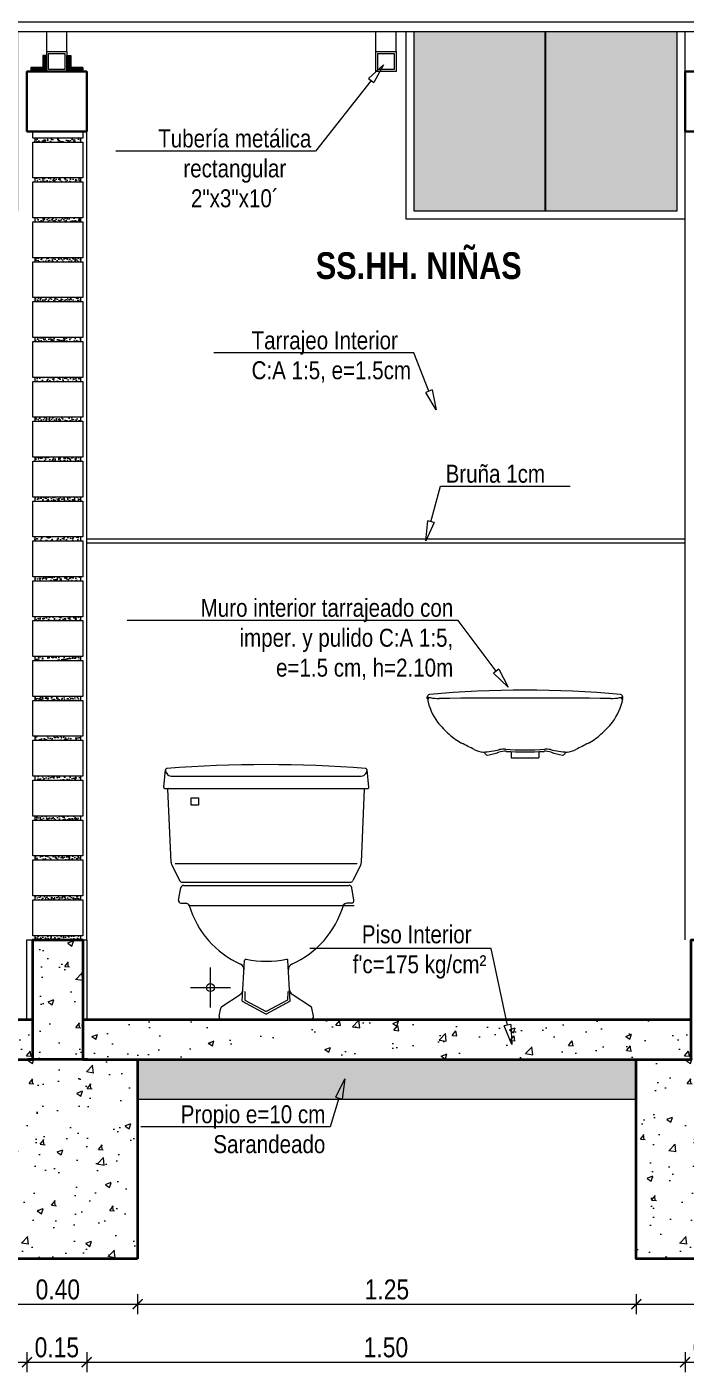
# Model space of a CAD drawing. Header units: metres. Extents: x 115.1 to 149.6, y 26.3 to 56.6.
# Drawn here: x 118.69 to 120.34, y 46.365 to 49.738 of the extents above; entities that cross this region are included whole.
import ezdxf
from ezdxf import colors
from ezdxf.entities.mleader import LeaderData, LeaderLine
from ezdxf.math import Vec2, Vec3

# ---------------------------------------------------------------- set-up
doc = ezdxf.new("R2010")
doc.units = ezdxf.units.M
doc.layers.get('0').update_dxf_attribs({"color": 250})
doc.layers.get('Defpoints').update_dxf_attribs({"color": 30, "lineweight": 9})
for name, color, linetype, lineweight in [('-Accesorios PVC', 88, 'Continuous', 20), ('-Acero techos', 252, 'Continuous', 13), ('-Achurado', 251, 'Continuous', 5), ('-Acotado', 251, 'Continuous', 5), ('-Corte', 7, 'Continuous', 35), ('-Ladrillo', 34, 'Continuous', 9), ('-Vista', 148, 'Continuous', 9), ('FIC-2ES_CONCRETO 210', 251, 'Continuous', 30), ('FIC-2ES_VEREDA', 253, 'Continuous', 5), ('sanitarios', 134, 'Continuous', 15), ('ventana', 152, 'Continuous', 20)]:
    doc.layers.add(name, color=color, linetype=linetype, lineweight=lineweight)
doc.layers.add('A_50_CotasExter', color=253, linetype='Continuous')
doc.styles.add('-Arial Narrow', font='ARIALN.TTF')
doc.dimstyles.new('Esc 1_20n', dxfattribs={"dimscale": 0.02, "dimtxt": 2, "dimasz": 1, "dimexe": 1, "dimexo": 1, "dimgap": 0.45, "dimtad": 1, "dimtoh": 1, "dimzin": 3, "dimdsep": 46, "dimtxsty": '-Arial Narrow', "dimblk": 'ARCHTICK', "dimcen": 1, "dimdle": 1, "dimclrd": 252, "dimclre": 252, "dimclrt": 252, "dimadec": 0, "dimazin": 0, "dimtfac": 1, "dimtix": 1, "dimtmove": 1, "dimatfit": 2, "dimldrblk": 'ARCHTICK', "dimfxl": 1, "dimfxlon": 1, "dimtolj": 2, "dimlwd": 5, "dimlwe": 5, "dimarcsym": 0})

# ---------------------------------------------------------------- blocks, each defined once
blk = doc.blocks.new('Ladrillo de Canto')
at = {"layer": '-Achurado', "ltscale": 0.009}
h = blk.add_hatch(dxfattribs=at)
h.set_pattern_fill('AR-CONC', color=256, scale=0.0001)
h.paths.add_polyline_path([(0.0575, 0.01), (-0.0575, 0.01), (-0.0575, 0), (0.0575, 0)])
at = {"layer": '-Ladrillo', "lineweight": 5}
for p, q in [((-0.0625, 0.1), (0.0625, 0.1)), ((-0.0625, 0.01), (-0.0625, 0.1)), ((0.0625, 0.1), (0.0625, 0.01)), ((0.0625, 0.01), (-0.0625, 0.01))]:
    blk.add_line(p, q, dxfattribs=at)
blk.add_lwpolyline([(0.0575, 0.01), (-0.0575, 0.01), (-0.0575, 0), (0.0575, 0)], close=True, dxfattribs=at)
blk = doc.blocks.new('*U274')
at = {"layer": '-Acotado', "xscale": -1}
blk.add_blockref('Ladrillo de Canto', (0, -0.05), dxfattribs=at)
blk = doc.blocks.new('*U275')
at = {"layer": '-Acotado', "color": 0, "linetype": 'ByBlock', "lineweight": -2, "transparency": 16777216}
for p in [(0, 1.9), (0, 1.8)]:
    blk.add_blockref('*U274', p, dxfattribs=at)
at = {"layer": '-Acotado', "color": 0, "linetype": 'ByBlock', "lineweight": -2}
for p in [(0, 1.7), (0, 1.6), (0, 1.5), (0, 1.4), (0, 1.3), (0, 1.2), (0, 1.1), (0, 1), (0, 0.9), (0, 0.8), (0, 0.7), (0, 0.6), (0, 0.5), (0, 0.4), (0, 0.3), (0, 0.2), (0, 0.1), (0, 0)]:
    blk.add_blockref('*U274', p, dxfattribs=at)
blk = doc.blocks.new('_ArchTick')
at = {"color": 0, "linetype": 'ByBlock', "const_width": 0.15}
blk.add_lwpolyline([(-0.5, -0.5), (0.5, 0.5)], dxfattribs=at)
blk = doc.blocks.new('*D280')
at = {"layer": 'A_50_CotasExter', "color": 252, "lineweight": 5, "transparency": 16777216}
for p, q in [((118.5672, 46.5603), (118.5672, 46.5103)), ((118.9672, 46.5603), (118.9672, 46.5103)), ((118.5422, 46.5353), (118.9922, 46.5353))]:
    blk.add_line(p, q, dxfattribs=at)
at = {"layer": 'Defpoints', "color": 0, "transparency": 16777216}
for p in [(118.5672, 46.6491), (118.9672, 46.6491), (118.9672, 46.5353)]:
    blk.add_point(p, dxfattribs=at)
at = {"layer": 'A_50_CotasExter', "color": 252, "lineweight": 5, "transparency": 16777216, "xscale": 0.025, "yscale": 0.025, "zscale": 0.025, "rotation": 180}
blk.add_blockref('_ArchTick', (118.5672, 46.5353), dxfattribs=at)
at = {"layer": 'A_50_CotasExter', "color": 252, "lineweight": 5, "transparency": 16777216, "xscale": 0.025, "yscale": 0.025, "zscale": 0.025}
blk.add_blockref('_ArchTick', (118.9672, 46.5353), dxfattribs=at)
at = {"layer": 'A_50_CotasExter', "color": 252, "transparency": 16777216, "insert": (118.7672, 46.572), "char_height": 0.05, "attachment_point": 5, "style": '-Arial Narrow'}
blk.add_mtext('\\A2;0.40', dxfattribs=at)
blk = doc.blocks.new('*D282')
at = {"layer": 'A_50_CotasExter', "color": 252, "lineweight": 5, "transparency": 16777216}
for p, q in [((118.6897, 46.415), (118.6897, 46.365)), ((118.8397, 46.415), (118.8397, 46.365)), ((118.6647, 46.39), (118.8647, 46.39))]:
    blk.add_line(p, q, dxfattribs=at)
at = {"layer": 'Defpoints', "color": 0, "transparency": 16777216}
for p in [(118.6897, 47.2491), (118.8397, 47.2491), (118.8397, 46.39)]:
    blk.add_point(p, dxfattribs=at)
at = {"layer": 'A_50_CotasExter', "color": 252, "lineweight": 5, "transparency": 16777216, "xscale": 0.025, "yscale": 0.025, "zscale": 0.025}
for p, rotation in [((118.6897, 46.39), 179.9999992229521), ((118.8397, 46.39), 359.9999992229521)]:
    blk.add_blockref('_ArchTick', p, dxfattribs=dict(at, rotation=rotation))
at = {"layer": 'A_50_CotasExter', "color": 252, "transparency": 16777216, "insert": (118.7647, 46.4268), "char_height": 0.05, "attachment_point": 5, "rotation": 360, "style": '-Arial Narrow'}
blk.add_mtext('\\A2;0.15', dxfattribs=at)
blk = doc.blocks.new('*D283')
at = {"layer": 'A_50_CotasExter', "color": 252, "lineweight": 5, "transparency": 16777216}
for p, q in [((117.1897, 46.415), (117.1897, 46.365)), ((118.6897, 46.415), (118.6897, 46.365)), ((117.1647, 46.39), (118.7147, 46.39))]:
    blk.add_line(p, q, dxfattribs=at)
at = {"layer": 'Defpoints', "color": 0, "transparency": 16777216}
for p in [(117.1897, 47.2491), (118.6897, 47.2491), (118.6897, 46.39)]:
    blk.add_point(p, dxfattribs=at)
at = {"layer": 'A_50_CotasExter', "color": 252, "lineweight": 5, "transparency": 16777216, "xscale": 0.025, "yscale": 0.025, "zscale": 0.025}
for p, rotation in [((117.1897, 46.39), 179.9999992229524), ((118.6897, 46.39), 359.9999992229523)]:
    blk.add_blockref('_ArchTick', p, dxfattribs=dict(at, rotation=rotation))
at = {"layer": 'A_50_CotasExter', "color": 252, "transparency": 16777216, "insert": (117.9397, 46.4268), "char_height": 0.05, "attachment_point": 5, "rotation": 360, "style": '-Arial Narrow'}
blk.add_mtext('\\A2;1.50', dxfattribs=at)
blk = doc.blocks.new('_ClosedBlank')
at = {"color": 0, "linetype": 'ByBlock', "lineweight": -2}
for p, q in [((-1, 0.167), (0, 0)), ((-1, 0.167), (-1, -0.167)), ((0, 0), (-1, -0.167))]:
    blk.add_line(p, q, dxfattribs=at)
blk = doc.blocks.new('*D289')
at = {"layer": 'A_50_CotasExter', "color": 252, "lineweight": 5, "transparency": 16777216}
for p, q in [((120.2172, 46.5603), (120.2172, 46.5103)), ((120.6172, 46.5603), (120.6172, 46.5103)), ((120.1922, 46.5353), (120.6422, 46.5353))]:
    blk.add_line(p, q, dxfattribs=at)
at = {"layer": 'Defpoints', "color": 0, "transparency": 16777216}
for p in [(120.2172, 46.6491), (120.6172, 46.6491), (120.6172, 46.5353)]:
    blk.add_point(p, dxfattribs=at)
at = {"layer": 'A_50_CotasExter', "color": 252, "lineweight": 5, "transparency": 16777216, "xscale": 0.025, "yscale": 0.025, "zscale": 0.025, "rotation": 180}
blk.add_blockref('_ArchTick', (120.2172, 46.5353), dxfattribs=at)
at = {"layer": 'A_50_CotasExter', "color": 252, "lineweight": 5, "transparency": 16777216, "xscale": 0.025, "yscale": 0.025, "zscale": 0.025}
blk.add_blockref('_ArchTick', (120.6172, 46.5353), dxfattribs=at)
at = {"layer": 'A_50_CotasExter', "color": 252, "transparency": 16777216, "insert": (120.4172, 46.572), "char_height": 0.05, "attachment_point": 5, "style": '-Arial Narrow'}
blk.add_mtext('\\A2;0.40', dxfattribs=at)
blk = doc.blocks.new('*D290')
at = {"layer": 'A_50_CotasExter', "color": 252, "lineweight": 5, "transparency": 16777216}
for p, q in [((120.3397, 46.415), (120.3397, 46.365)), ((120.4897, 46.415), (120.4897, 46.365)), ((120.3147, 46.39), (120.5147, 46.39))]:
    blk.add_line(p, q, dxfattribs=at)
at = {"layer": 'Defpoints', "color": 0, "transparency": 16777216}
for p in [(120.3397, 47.2491), (120.4897, 47.2491), (120.4897, 46.39)]:
    blk.add_point(p, dxfattribs=at)
at = {"layer": 'A_50_CotasExter', "color": 252, "lineweight": 5, "transparency": 16777216, "xscale": 0.025, "yscale": 0.025, "zscale": 0.025}
for p, rotation in [((120.3397, 46.39), 179.9999992229521), ((120.4897, 46.39), 359.9999992229521)]:
    blk.add_blockref('_ArchTick', p, dxfattribs=dict(at, rotation=rotation))
at = {"layer": 'A_50_CotasExter', "color": 252, "transparency": 16777216, "insert": (120.4147, 46.4268), "char_height": 0.05, "attachment_point": 5, "rotation": 360, "style": '-Arial Narrow'}
blk.add_mtext('\\A2;0.15', dxfattribs=at)
blk = doc.blocks.new('*D287')
at = {"layer": 'A_50_CotasExter', "color": 252, "lineweight": 5, "transparency": 16777216}
for p, q in [((118.8397, 46.415), (118.8397, 46.365)), ((120.3397, 46.415), (120.3397, 46.365)), ((118.8147, 46.39), (120.3647, 46.39))]:
    blk.add_line(p, q, dxfattribs=at)
at = {"layer": 'Defpoints', "color": 0, "transparency": 16777216}
for p in [(118.8397, 47.2491), (120.3397, 47.2491), (120.3397, 46.39)]:
    blk.add_point(p, dxfattribs=at)
at = {"layer": 'A_50_CotasExter', "color": 252, "lineweight": 5, "transparency": 16777216, "xscale": 0.025, "yscale": 0.025, "zscale": 0.025}
for p, rotation in [((118.8397, 46.39), 179.9999992229524), ((120.3397, 46.39), 359.9999992229523)]:
    blk.add_blockref('_ArchTick', p, dxfattribs=dict(at, rotation=rotation))
at = {"layer": 'A_50_CotasExter', "color": 252, "transparency": 16777216, "insert": (119.5897, 46.4268), "char_height": 0.05, "attachment_point": 5, "rotation": 360, "style": '-Arial Narrow'}
blk.add_mtext('\\A2;1.50', dxfattribs=at)
blk = doc.blocks.new('*D288')
at = {"layer": 'A_50_CotasExter', "color": 252, "lineweight": 5, "transparency": 16777216}
for p, q in [((118.9672, 46.5603), (118.9672, 46.5103)), ((120.2172, 46.5603), (120.2172, 46.5103)), ((118.9422, 46.5353), (120.2422, 46.5353))]:
    blk.add_line(p, q, dxfattribs=at)
at = {"layer": 'Defpoints', "color": 0, "transparency": 16777216}
for p in [(118.9672, 46.6491), (120.2172, 46.6491), (120.2172, 46.5353)]:
    blk.add_point(p, dxfattribs=at)
at = {"layer": 'A_50_CotasExter', "color": 252, "lineweight": 5, "transparency": 16777216, "xscale": 0.025, "yscale": 0.025, "zscale": 0.025, "rotation": 180}
blk.add_blockref('_ArchTick', (118.9672, 46.5353), dxfattribs=at)
at = {"layer": 'A_50_CotasExter', "color": 252, "lineweight": 5, "transparency": 16777216, "xscale": 0.025, "yscale": 0.025, "zscale": 0.025}
blk.add_blockref('_ArchTick', (120.2172, 46.5353), dxfattribs=at)
at = {"layer": 'A_50_CotasExter', "color": 252, "transparency": 16777216, "insert": (119.5922, 46.572), "char_height": 0.05, "attachment_point": 5, "style": '-Arial Narrow'}
blk.add_mtext('\\A2;1.25', dxfattribs=at)

msp = doc.modelspace()

# ---------------------------------------------------------------- hatches: boundary and pattern name
at = {"layer": '-Accesorios PVC'}
h = msp.add_hatch(color=256, dxfattribs=at)
h.dxf.hatch_style = 1
h.paths.add_polyline_path([(118.7392, 49.6257), (118.7392, 49.6657), (118.7292, 49.6657), (118.7292, 49.6357), (118.6992, 49.6357), (118.6992, 49.6257)])
h = msp.add_hatch(color=256, dxfattribs=at)
h.dxf.hatch_style = 1
h.paths.add_polyline_path([(118.7901, 49.6257), (118.7901, 49.6657), (118.8001, 49.6657), (118.8001, 49.6357), (118.8301, 49.6357), (118.8301, 49.6257)])
at = {"layer": '-Acero techos', "true_color": 0xadddf7}
h = msp.add_hatch(dxfattribs=at)
h.set_pattern_fill('AR-CONC', color=141, scale=0.0001)
h.set_pattern_definition([(50, (14.223681, -0.537801), (0.0182184669, -0.0015939086), [0.001905, -0.020955]), (355, (14.223681, -0.537801), (-0.003524342, 0.0191056845), [0.001524, -0.0167640584]), (100.451445, (14.2252, -0.537934), (0.0146941247, 0.0175117752), [0.001619001, -0.0178090245]), (46.1842, (14.223681, -0.532721), (0.027107904, -0.004204233), [0.0028575, -0.0314325]), (96.635558, (14.22594, -0.533072), (0.0237404134, 0.0247426125), [0.002428502, -0.026713561]), (351.18415, (14.22368, -0.53272), (0.0237404134, 0.0247426125), [0.002285997, -0.025145973]), (21, (14.226221, -0.533991), (0.0151614391, -0.0102265198), [0.001905, -0.020955]), (326, (14.226221, -0.533991), (0.0061802028, 0.0184187966), [0.001524, -0.016764]), (71.451445, (14.227485, -0.534844), (0.021341642, 0.008192277), [0.001619001, -0.0178089938]), (37.5, (14.223681, -0.537801), (0.00030886033, 0.0084555039), [0, -0.0165608, 0, -0.017018, 0, -0.0168275]), (7.5, (14.223681, -0.537801), (0.00668196625, 0.0100180575), [0, -0.0097028, 0, -0.0161798, 0, -0.0064135]), (327.5, (14.218017, -0.537801), (0.0135590595, -0.0005728744), [0, -0.00635, 0, -0.019812, 0, -0.026289]), (317.5, (14.215477, -0.537801), (0.0148129181, 0.0025426491), [0, -0.008255, 0, -0.0131572, 0, -0.018669])])
h.paths.add_polyline_path([(121.9697, 49.2769), (121.9697, 49.7251), (121.3097, 49.7251), (121.3097, 49.2769)])
h.paths.add_polyline_path([(119.6597, 49.7251), (119.6597, 49.2769), (120.3197, 49.2769), (120.3197, 49.7251)])
h.paths.add_polyline_path([(118.0097, 49.7251), (118.0097, 49.2769), (118.6697, 49.2769), (118.6697, 49.7251)])
at = {"layer": '-Achurado', "ltscale": 0.009}
h = msp.add_hatch(dxfattribs=at)
h.set_pattern_fill('AR-CONC', color=256, scale=0.0001)
h.set_pattern_definition([(50, (118.767155, 49.44907), (0.0182185, -0.001594), [0.001905, -0.020955]), (355, (118.767155, 49.44907), (-0.0035243, 0.0191057), [0.001524, -0.016764]), (100.45, (118.768673, 49.448938), (0.014694, 0.017512), [0.001619, -0.017809]), (46.184, (118.767155, 49.45415), (0.027108, -0.004204), [0.0028575, -0.0314325]), (96.636, (118.769414, 49.4538), (0.02374, 0.024743), [0.0024285, -0.0267136]), (351.184, (118.767155, 49.45415), (0.02374, 0.024743), [0.002286, -0.025146]), (21, (118.769695, 49.45288), (0.0151614, -0.0102265), [0.001905, -0.020955]), (326, (118.769695, 49.45288), (0.00618, 0.018419), [0.001524, -0.016764]), (71.45, (118.770958, 49.452028), (0.0213416, 0.0081923), [0.001619, -0.017809]), (37.5, (118.7671546, 49.4490706), (0.00030886, 0.0084555), [0, -0.0165608, 0, -0.017018, 0, -0.0168275]), (7.5, (118.767155, 49.449071), (0.006682, 0.010018), [0, -0.0097028, 0, -0.0161798, 0, -0.0064135]), (327.5, (118.7614904, 49.4490706), (0.01355906, -0.0005729), [0, -0.00635, 0, -0.019812, 0, -0.026289]), (317.5, (118.75895, 49.449071), (0.014813, 0.0025426), [0, -0.008255, 0, -0.0131572, 0, -0.018669])])
h.paths.add_polyline_path([(118.8247, 49.4591), (118.7097, 49.4591), (118.7097, 49.4491), (118.8247, 49.4491)])
at = {"layer": '-Achurado', "lineweight": 5}
h = msp.add_hatch(dxfattribs=at)
h.set_pattern_fill('AR-SAND', color=256, scale=0.0005)
h.set_pattern_definition([(37.5, (-4.984056, -21.277436), (-0.0008000156, 0.024470662), [0, -0.019304, 0, -0.02159, 0, -0.0206375]), (7.5, (-4.984056, -21.277436), (0.022476164, 0.035841255), [0, -0.010414, 0, -0.017399, 0, -0.0066675]), (327.5, (-4.999677, -21.277436), (0.0395496185, 7.18592e-05), [0, -0.00635, 0, -0.02286, 0, -0.029845]), (317.5, (-4.999677, -21.277436), (0.038177823, 0.011146466), [0, -0.003175, 0, -0.014986, 0, -0.017145])])
h.paths.add_polyline_path([(120.2172, 47.0491), (120.2172, 47.1491), (118.9672, 47.1491), (118.9672, 47.0491)])
at = {"lineweight": 5, "true_color": 0x636466}
h = msp.add_hatch(dxfattribs=at)
h.set_pattern_fill('AR-CONC', color=251, scale=0.0008)
h.set_pattern_definition([(50, (-1129.12418, -452.02318), (0.145747735, -0.012751268), [0.01524, -0.16764]), (355, (-1129.12418, -452.02318), (-0.028194737, 0.152845476), [0.012192, -0.134112467]), (100.451445, (-1129.11203, -452.02425), (0.117552998, 0.140094202), [0.012952007, -0.142472196]), (46.1842, (-1129.12418, -451.98254), (0.216863233, -0.033633862), [0.02286, -0.25146]), (96.635558, (-1129.1061, -451.98535), (0.189923307, 0.1979409), [0.01942802, -0.213708487]), (351.184151, (-1129.12418, -451.98254), (0.189923307, 0.1979409), [0.018287974, -0.201167786]), (21, (-1129.10386, -451.9927), (0.121291513, -0.081812159), [0.01524, -0.16764]), (326, (-1129.10386, -451.9927), (0.049441623, 0.147350373), [0.012192, -0.134112]), (71.451445, (-1129.09375, -451.99952), (0.170733135, 0.065538215), [0.012952007, -0.14247195]), (37.5, (-1129.12418, -452.023185), (0.0024708826, 0.067644031), [0, -0.1324864, 0, -0.136144, 0, -0.13462]), (7.5, (-1129.12418, -452.023185), (0.05345573, 0.08014446), [0, -0.0776224, 0, -0.1294384, 0, -0.051308]), (327.5, (-1129.16949, -452.023185), (0.1084724761, -0.0045829952), [0, -0.0508, 0, -0.158496, 0, -0.210312]), (317.5, (-1129.18981, -452.023185), (0.118503345, 0.020341193), [0, -0.06604, 0, -0.1052576, 0, -0.149352])])
h.paths.add_polyline_path([(118.8297, 47.4491), (118.8297, 47.1491), (118.966, 47.1491), (118.966, 46.6491), (118.5672, 46.6491), (118.5672, 47.1491), (118.7047, 47.1491), (118.7047, 47.4491)])
h = msp.add_hatch(dxfattribs=at)
h.set_pattern_fill('AR-CONC', color=251, scale=0.0008)
h.set_pattern_definition([(50, (-1127.47417, -452.02318), (0.145747735, -0.012751268), [0.01524, -0.16764]), (355, (-1127.47417, -452.02318), (-0.028194737, 0.152845476), [0.012192, -0.134112467]), (100.451445, (-1127.46202, -452.02425), (0.117552998, 0.140094202), [0.012952007, -0.142472196]), (46.1842, (-1127.47417, -451.98254), (0.216863233, -0.033633862), [0.02286, -0.25146]), (96.635558, (-1127.4561, -451.98535), (0.189923307, 0.1979409), [0.01942802, -0.213708487]), (351.184151, (-1127.47417, -451.98254), (0.189923307, 0.1979409), [0.018287974, -0.201167786]), (21, (-1127.45385, -451.9927), (0.121291513, -0.081812159), [0.01524, -0.16764]), (326, (-1127.45385, -451.9927), (0.049441623, 0.147350373), [0.012192, -0.134112]), (71.451445, (-1127.44374, -451.99952), (0.170733135, 0.065538215), [0.012952007, -0.14247195]), (37.5, (-1127.474167, -452.023185), (0.0024708826, 0.067644031), [0, -0.1324864, 0, -0.136144, 0, -0.13462]), (7.5, (-1127.47417, -452.023185), (0.05345573, 0.08014446), [0, -0.0776224, 0, -0.1294384, 0, -0.051308]), (327.5, (-1127.51948, -452.023185), (0.1084724761, -0.0045829952), [0, -0.0508, 0, -0.158496, 0, -0.210312]), (317.5, (-1127.5398, -452.023185), (0.118503345, 0.020341193), [0, -0.06604, 0, -0.1052576, 0, -0.149352])])
h.paths.add_polyline_path([(120.4797, 47.4491), (120.4797, 47.1491), (120.616, 47.1491), (120.616, 46.6491), (120.2172, 46.6491), (120.2172, 47.1491), (120.3547, 47.1491), (120.3547, 47.4491)])
h = msp.add_hatch(dxfattribs=at)
h.set_pattern_fill('AR-CONC', color=251, scale=0.0008)
h.set_pattern_definition([(50, (-6.63407, -21.27744), (0.14574774, -0.01275127), [0.01524, -0.16764]), (355, (-6.63407, -21.27744), (-0.02819474, 0.15284548), [0.012192, -0.13411247]), (100.45144, (-6.62192, -21.2785), (0.117553, 0.1400942), [0.012952, -0.1424722]), (46.1842, (-6.63407, -21.2368), (0.21686323, -0.03363386), [0.02286, -0.25146]), (96.63556, (-6.616, -21.2396), (0.1899233, 0.1979409), [0.01942802, -0.2137085]), (351.18415, (-6.63407, -21.2368), (0.1899233, 0.1979409), [0.01828797, -0.2011678]), (21, (-6.61375, -21.24696), (0.12129151, -0.08181216), [0.01524, -0.16764]), (326, (-6.61375, -21.24696), (0.04944162, 0.14735037), [0.012192, -0.134112]), (71.45144, (-6.60364, -21.25377), (0.17073314, 0.06553822), [0.012952, -0.14247195]), (37.5, (-6.63407, -21.277436), (0.002470883, 0.067644031), [0, -0.1324864, 0, -0.136144, 0, -0.13462]), (7.5, (-6.63407, -21.277436), (0.05345573, 0.08014446), [0, -0.0776224, 0, -0.1294384, 0, -0.051308]), (327.5, (-6.67938, -21.277436), (0.108472476, -0.004582995), [0, -0.0508, 0, -0.158496, 0, -0.210312]), (317.5, (-6.6997, -21.27744), (0.118503345, 0.02034119), [0, -0.06604, 0, -0.1052576, 0, -0.149352])])
h.paths.add_polyline_path([(118.7047, 47.1491), (118.7047, 47.2491), (117.1747, 47.2491), (117.1747, 47.1491)])
h = msp.add_hatch(dxfattribs=at)
h.set_pattern_fill('AR-CONC', color=251, scale=0.0008)
h.set_pattern_definition([(50, (-4.98406, -21.27744), (0.14574774, -0.01275127), [0.01524, -0.16764]), (355, (-4.98406, -21.27744), (-0.02819474, 0.15284548), [0.012192, -0.13411247]), (100.45144, (-4.97191, -21.2785), (0.117553, 0.1400942), [0.012952, -0.1424722]), (46.1842, (-4.98406, -21.2368), (0.21686323, -0.03363386), [0.02286, -0.25146]), (96.63556, (-4.96598, -21.2396), (0.1899233, 0.1979409), [0.01942802, -0.2137085]), (351.18415, (-4.98406, -21.2368), (0.1899233, 0.1979409), [0.01828797, -0.2011678]), (21, (-4.96374, -21.24696), (0.12129151, -0.08181216), [0.01524, -0.16764]), (326, (-4.96374, -21.24696), (0.04944162, 0.14735037), [0.012192, -0.134112]), (71.45144, (-4.95363, -21.25377), (0.17073314, 0.06553822), [0.012952, -0.14247195]), (37.5, (-4.984056, -21.277436), (0.002470883, 0.067644031), [0, -0.1324864, 0, -0.136144, 0, -0.13462]), (7.5, (-4.984056, -21.277436), (0.05345573, 0.08014446), [0, -0.0776224, 0, -0.1294384, 0, -0.051308]), (327.5, (-5.02937, -21.277436), (0.108472476, -0.004582995), [0, -0.0508, 0, -0.158496, 0, -0.210312]), (317.5, (-5.04969, -21.27744), (0.118503345, 0.02034119), [0, -0.06604, 0, -0.1052576, 0, -0.149352])])
h.paths.add_polyline_path([(120.3547, 47.1491), (120.3547, 47.2491), (118.8297, 47.2491), (118.8297, 47.1491)])

# ---------------------------------------------------------------- linework, layer by layer
at = {"layer": '-Accesorios PVC', "lineweight": 5}
for p, q in [((118.6992, 49.6357), (118.7292, 49.6357)), ((118.8301, 49.6357), (118.8001, 49.6357))]:
    msp.add_line(p, q, dxfattribs=at)
at = {"layer": '-Acero techos', "color": 146, "ltscale": 0.009, "true_color": 0x105689}
for p, q in [((118.7392, 49.6765), (118.7392, 49.7251)), ((118.7901, 49.6765), (118.7901, 49.7251)), ((119.5642, 49.6765), (119.5642, 49.7251)), ((119.6151, 49.6765), (119.6151, 49.7251))]:
    msp.add_line(p, q, dxfattribs=at)
for points in [[(116.5397, 49.7505), (122.6396, 49.7505), (122.6396, 49.7251), (116.5397, 49.7251)], [(118.7442, 49.6307), (118.7442, 49.6715), (118.7851, 49.6715), (118.7851, 49.6307)], [(119.5692, 49.6307), (119.5692, 49.6715), (119.6101, 49.6715), (119.6101, 49.6307)]]:
    msp.add_lwpolyline(points, close=True, dxfattribs=at)
for points in [[(118.7901, 49.6257), (118.7392, 49.6257), (118.7392, 49.6765), (118.7901, 49.6765), (118.7901, 49.6257)], [(119.6151, 49.6257), (119.5642, 49.6257), (119.5642, 49.6765), (119.6151, 49.6765), (119.6151, 49.6257)]]:
    msp.add_lwpolyline(points, dxfattribs=at)
at = {"layer": '-Achurado'}
msp.add_line((118.9672, 47.0491), (120.2172, 47.0491), dxfattribs=at)
at = {"layer": '-Acotado'}
for points in [[(118.7392, 49.6257), (118.7392, 49.6657), (118.7292, 49.6657), (118.7292, 49.6357), (118.6992, 49.6357), (118.6992, 49.6257), (118.7392, 49.6257)], [(118.7901, 49.6257), (118.7901, 49.6657), (118.8001, 49.6657), (118.8001, 49.6357), (118.8301, 49.6357), (118.8301, 49.6257), (118.7901, 49.6257)]]:
    msp.add_lwpolyline(points, dxfattribs=at)
at = {"layer": '-Corte', "ltscale": 0.009}
for p, q in [((117.1747, 47.2491), (118.7047, 47.2491)), ((118.8297, 47.2491), (120.3547, 47.2491)), ((118.8422, 47.1491), (118.6922, 47.1491)), ((118.9672, 47.1491), (120.2172, 47.1491))]:
    msp.add_line(p, q, dxfattribs=at)
for points in [[(118.9672, 46.6491), (118.5672, 46.6491), (118.5672, 47.1491), (118.7047, 47.1491), (118.7047, 47.4491), (118.8297, 47.4491), (118.8297, 47.1491), (118.9672, 47.1491), (118.9672, 46.6491)], [(120.6172, 46.6491), (120.2172, 46.6491), (120.2172, 47.1491), (120.3547, 47.1491), (120.3547, 47.4491), (120.4797, 47.4491), (120.4797, 47.1491), (120.6172, 47.1491), (120.6172, 46.6491)]]:
    msp.add_lwpolyline(points, dxfattribs=at)
at = {"layer": '-Ladrillo', "lineweight": 5}
msp.add_lwpolyline([(118.8297, 49.4757), (118.8297, 49.4591), (118.7047, 49.4591), (118.7047, 49.4757)], dxfattribs=at)
msp.add_lwpolyline([(118.8247, 49.4591), (118.7097, 49.4591), (118.7097, 49.4491), (118.8247, 49.4491)], close=True, dxfattribs=at)
at = {"layer": '-Vista'}
for p, q in [((118.8397, 47.4491), (118.8397, 49.4757)), ((120.3397, 47.4491), (120.3397, 49.2569))]:
    msp.add_line(p, q, dxfattribs=at)
for points in [[(118.6897, 47.2491), (118.6897, 47.4491), (118.7047, 47.4491)], [(118.8297, 47.4491), (118.8397, 47.4491), (118.8397, 47.2491)]]:
    msp.add_lwpolyline(points, dxfattribs=at)
msp.add_line((119.9897, 49.2769), (119.9897, 49.7251))
at = {"layer": 'FIC-2ES_CONCRETO 210', "ltscale": 0.025}
for points in [[(118.6897, 49.4757), (118.8397, 49.4757), (118.8397, 49.6257), (118.6897, 49.6257)], [(120.3397, 49.4757), (120.4897, 49.4757), (120.4897, 49.6257), (120.3397, 49.6257)]]:
    msp.add_lwpolyline(points, close=True, dxfattribs=at)
at = {"layer": 'FIC-2ES_VEREDA'}
for p, q in [((118.7392, 49.6257), (118.7392, 49.6657)), ((118.7901, 49.6257), (118.7901, 49.6657)), ((118.8397, 48.4541), (120.3397, 48.4541)), ((118.8397, 48.4441), (120.3397, 48.4441))]:
    msp.add_line(p, q, dxfattribs=at)
at = {"layer": 'sanitarios'}
for p, q in [((119.6934, 48.0541), (119.6934, 48.0578)), ((120.1834, 48.0541), (120.1834, 48.0578)), ((119.9034, 47.9201), (119.9034, 47.9051)), ((119.9034, 47.9051), (119.9734, 47.9051)), ((119.9734, 47.9201), (119.9734, 47.9051)), ((119.0325, 47.8314), (119.0368, 47.8747)), ((119.5468, 47.8314), (119.5425, 47.8747)), ((119.0355, 47.8281), (119.5439, 47.8281)), ((119.051, 47.6433), (119.0432, 47.827)), ((119.0525, 47.8591), (119.5268, 47.8591)), ((119.5283, 47.6433), (119.5361, 47.827)), ((119.1017, 47.7861), (119.1017, 47.8046)), ((119.1017, 47.8046), (119.1202, 47.8046)), ((119.1202, 47.8046), (119.1202, 47.7861)), ((119.1202, 47.7861), (119.1017, 47.7861)), ((119.0526, 47.6372), (119.0725, 47.5975)), ((119.0615, 47.6401), (119.5178, 47.6401)), ((119.5267, 47.6372), (119.5069, 47.5975)), ((119.0796, 47.5931), (119.4997, 47.5931)), ((119.0698, 47.5481), (119.0754, 47.5793)), ((119.0823, 47.5851), (119.497, 47.5851)), ((119.5096, 47.5481), (119.5039, 47.5793)), ((119.0757, 47.5411), (119.0879, 47.5411)), ((119.1025, 47.5351), (119.5097, 47.5351)), ((119.5037, 47.5411), (119.4914, 47.5411)), ((119.2294, 47.2951), (119.2354, 47.3972)), ((119.3499, 47.2951), (119.3439, 47.3972)), ((119.1497, 47.2791), (119.1497, 47.3791)), ((119.0997, 47.3291), (119.1997, 47.3291)), ((119.1786, 47.2817), (119.2244, 47.3119)), ((119.2294, 47.2951), (119.2897, 47.2624)), ((119.2358, 47.3195), (119.2362, 47.2973)), ((119.2362, 47.2973), (119.2897, 47.2695)), ((119.3431, 47.2973), (119.2897, 47.2695)), ((119.3499, 47.2951), (119.2897, 47.2624)), ((119.3435, 47.3195), (119.3431, 47.2973)), ((119.4008, 47.2817), (119.3549, 47.3119)), ((119.1714, 47.2575), (119.1756, 47.2773)), ((119.4079, 47.2575), (119.4038, 47.2773)), ((119.401, 47.2491), (119.1783, 47.2491))]:
    msp.add_line(p, q, dxfattribs=at)
msp.add_circle((119.1497, 47.3291), 0.01, dxfattribs=at)
for centre, radius, start, end in [((119.6994, 48.0578), 0.006, 95.4182, 180), ((119.9384, 45.5379), 2.5371, 84.5818, 95.4182), ((120.1774, 48.0578), 0.006, 0, 84.5818), ((119.6994, 48.0541), 0.006, 180, 191.5951), ((119.8437, 48.0837), 0.1533, 191.5951, 215.6587), ((119.6957, 48.0593), 0.002, 158.102, 256.4968), ((119.7003, 48.0501), 0.006, 79.5627, 193.1752), ((119.7226, 48.1713), 0.1172, 256.4968, 259.5627), ((119.7226, 48.1713), 0.1172, 259.5627, 270.3922), ((119.9384, 24.9421), 23.113, 89.46702, 90.53298), ((120.1542, 48.1713), 0.1172, 269.6078, 280.4373), ((120.0332, 48.0837), 0.1533, 324.3413, 348.4049), ((120.1542, 48.1713), 0.1172, 280.4373, 283.5032), ((120.1766, 48.0501), 0.006, 346.8248, 100.4373), ((120.1811, 48.0593), 0.002, 283.5032, 21.898), ((120.1774, 48.0541), 0.006, 348.4049, 0), ((119.9921, 48.2286), 0.3597, 220.6507, 227.2937), ((119.8848, 48.2286), 0.3597, 312.7063, 319.3493), ((119.8737, 48.1062), 0.1895, 228.5013, 240.2089), ((120.0032, 48.1062), 0.1895, 299.7911, 311.4987), ((116.9809, 42.3708), 6.2345, 63.00137, 63.3272), ((122.896, 42.3708), 6.2345, 116.6728, 116.99863), ((119.88, 48.1094), 0.1961, 249.4549, 256.1241), ((119.7173, 48.7768), 0.8655, 277.6814, 280.471), ((119.8301, 47.9074), 0.012, 36.8613, 76.1241), ((119.8447, 47.9184), 0.00631, 216.8613, 268.4353), ((119.79, 48.1864), 0.2797, 281.2461, 287.265), ((119.8878, 47.8716), 0.05, 86.64, 107.265), ((119.8855, 47.8667), 0.06, 86.5017, 100.471), ((119.9384, 48.7333), 0.8083, 266.5017, 273.4983), ((119.9384, 48.7333), 0.8133, 266.64, 273.36), ((119.989, 47.8716), 0.05, 72.735, 93.36), ((119.9914, 47.8667), 0.06, 79.529, 93.4983), ((120.1596, 48.7768), 0.8655, 259.529, 262.3186), ((120.0869, 48.1864), 0.2797, 252.735, 258.7539), ((120.0322, 47.9184), 0.00631, 271.5647, 323.1387), ((120.0468, 47.9074), 0.012, 103.8759, 143.1387), ((119.9969, 48.1094), 0.1961, 283.8759, 290.5451), ((119.0408, 47.8743), 0.004, 94.4759, 174.2894), ((119.0536, 47.8758), 0.0168, 183.6833, 273.6926), ((119.2897, 44.6953), 3.1928, 85.5241, 94.4759), ((119.5257, 47.8758), 0.0168, 266.3074, 356.3167), ((119.5385, 47.8743), 0.004, 5.7106, 85.5241), ((119.0355, 47.8311), 0.003, 174.2894, 270), ((119.0442, 47.8271), 0.001, 90, 182.4366), ((119.5351, 47.8271), 0.001, 357.5634, 90), ((119.5439, 47.8311), 0.003, 270, 5.7106), ((119.066, 47.6439), 0.015, 182.4366, 206.5651), ((119.5133, 47.6439), 0.015, 333.4349, 357.5634), ((119.0796, 47.6011), 0.008, 206.5651, 270), ((119.4997, 47.6011), 0.008, 270, 333.4349), ((119.0823, 47.5781), 0.007, 90, 169.6952), ((119.497, 47.5781), 0.007, 10.3048, 90), ((119.0757, 47.5471), 0.006, 169.6952, 270), ((119.0856, 47.5289), 0.0124, 29.8813, 79.4105), ((119.1027, 47.5495), 0.0144, 226.6182, 270.887), ((119.3215, 47.6024), 0.2349, 196.649, 245.8175), ((119.2579, 47.6024), 0.2349, 294.1825, 343.351), ((119.4767, 47.5495), 0.0144, 269.113, 313.3818), ((119.4937, 47.5289), 0.0124, 100.5895, 150.1187), ((119.5037, 47.5471), 0.006, 270, 10.3048), ((119.2191, 47.3744), 0.015, 356.6335, 65.8175), ((119.2384, 47.397), 0.003, 78.9143, 176.6335), ((119.2897, 47.6585), 0.2634, 258.9143, 281.0857), ((119.3409, 47.397), 0.003, 3.3665, 101.0857), ((119.3603, 47.3744), 0.015, 114.1825, 183.3665), ((119.2161, 47.3244), 0.015, 303.4468, 356.6335), ((119.3632, 47.3244), 0.015, 183.3665, 236.5532), ((119.1783, 47.2561), 0.007, 168.1579, 270), ((119.1824, 47.2758), 0.007, 123.4468, 168.1579), ((119.3969, 47.2758), 0.007, 11.8421, 56.5532), ((119.401, 47.2561), 0.007, 270, 11.8421)]:
    msp.add_arc(centre, radius, start, end, dxfattribs=at)
at = {"layer": 'ventana', "color": 18, "true_color": 0x000000}
for points in [[(119.6397, 49.7251), (119.6397, 49.2569), (120.3397, 49.2569), (120.3397, 49.7251)], [(119.6597, 49.7251), (119.6597, 49.2769), (120.3197, 49.2769), (120.3197, 49.7251)]]:
    msp.add_lwpolyline(points, dxfattribs=at)

# ---------------------------------------------------------------- block references
at = {"layer": '-Acotado', "xscale": -1}
msp.add_blockref('*U275', (118.7672, 47.4991), dxfattribs=at)

# ---------------------------------------------------------------- texts
at = {"layer": '-Acotado', "color": 7, "insert": (120.2969, 49.1728), "char_height": 0.067028, "width": 1.249856, "attachment_point": 3, "style": '-Arial Narrow'}
msp.add_mtext('\\pxqc;{\\fArial Narrow|b1|i0|c0|p34;SS.HH. NIÑAS}', dxfattribs=at)

# ---------------------------------------------------------------- dimensions: what is measured, and where the dimension line sits
at = {"layer": 'A_50_CotasExter'}
for base, p1, p2, picture, middle in [((118.6897, 46.39), (117.1897, 47.2491), (118.6897, 47.2491), '*D283', (117.9397, 46.4268)), ((118.8397, 46.39), (118.6897, 47.2491), (118.8397, 47.2491), '*D282', (118.7647, 46.4268)), ((120.3397, 46.39), (118.8397, 47.2491), (120.3397, 47.2491), '*D287', (119.5897, 46.4268)), ((120.4897, 46.39), (120.3397, 47.2491), (120.4897, 47.2491), '*D290', (120.4147, 46.4268)), ((118.9672, 46.5353), (118.5672, 46.6491), (118.9672, 46.6491), '*D280', (118.7672, 46.572)), ((120.6172, 46.5353), (120.2172, 46.6491), (120.6172, 46.6491), '*D289', (120.4172, 46.572))]:
    dim = msp.add_linear_dim(base=base, p1=p1, p2=p2, angle=180, dimstyle='Esc 1_20n', override={"dimscale": 0.025}, dxfattribs=at)
    dim.commit()
    dim.dimension.update_dxf_attribs({"geometry": picture, "text_midpoint": middle})
dim = msp.add_aligned_dim(p1=(118.9672, 46.6491), p2=(120.2172, 46.6491), distance=-0.1138, dimstyle='Esc 1_20n', override={"dimscale": 0.025}, dxfattribs=at)
dim.commit()
dim.dimension.update_dxf_attribs({"geometry": '*D288', "text_midpoint": (119.5922, 46.572)})

# ---------------------------------------------------------------- leaders
at = {"layer": '-Acotado'}
ml = msp.add_multileader_mtext('Standard', dxfattribs=at)
ml.set_content('Tubería metálica\\Prectangular\\P2"x3"x10´', color=7, style='-Arial Narrow')
ml.set_leader_properties(color=7, linetype='ByLayer', lineweight=0)
ml.set_arrow_properties(name='CLOSEDBLANK')
ml.build(insert=Vec2(0, 0))
ml.multileader.update_dxf_attribs({"has_dogleg": 0, "text_left_attachment_type": 6, "text_right_attachment_type": 6, "dogleg_length": 0, "arrow_head_size": 0.05, "scale": 0.025})
ctx = ml.context
ctx.base_point, ctx.scale, ctx.char_height, ctx.arrow_head_size, ctx.landing_gap_size, ctx.plane_origin = Vec3(119.0081, 49.4266), 0.025, 0.045, 0.05, 0.0125, Vec3(121.0951, 50.8739)
ctx.left_attachment, ctx.right_attachment, ctx.text_align_type = 6, 6, 1
notes = []
notes.append((ctx, [(1, (1, 1, 0), (119.4135, 49.4266), (-1, 0), 0, [(0, [(119.5833, 49.643)], 0, [])])]))
ctx.mtext.insert, ctx.mtext.alignment, ctx.mtext.flow_direction = Vec3(119.2108, 49.4806), 2, 5
ml = msp.add_multileader_mtext('Standard', dxfattribs=at)
ml.set_content('Tarrajeo Interior \\PC:A 1:5, e=1.5cm', color=7, style='-Arial Narrow')
ml.set_leader_properties(color=7, linetype='ByLayer', lineweight=0)
ml.set_arrow_properties(name='CLOSEDBLANK')
ml.build(insert=Vec2(0, 0))
ml.multileader.update_dxf_attribs({"has_dogleg": 0, "text_left_attachment_type": 6, "text_right_attachment_type": 6, "dogleg_length": 0, "arrow_head_size": 0.05, "scale": 0.025})
ctx = ml.context
ctx.base_point, ctx.scale, ctx.char_height, ctx.arrow_head_size, ctx.landing_gap_size, ctx.plane_origin = Vec3(119.2404, 48.9204), 0.025, 0.045, 0.05, 0.0125, Vec3(119.1726, 50.3097)
ctx.left_attachment, ctx.right_attachment = 6, 6
notes.append((ctx, [(1, (1, 1, 0), (119.6594, 48.9204), (-1, 0), 0, [(1, [(119.716, 48.7779)], 0, [])])]))
ctx.mtext.insert, ctx.mtext.flow_direction = Vec3(119.2529, 48.9744), 5
ml = msp.add_multileader_mtext('Standard', dxfattribs=at)
ml.set_content('Bruña 1cm', color=7, style='-Arial Narrow')
ml.set_leader_properties(color=7, linetype='ByLayer', lineweight=0)
ml.set_arrow_properties(name='CLOSEDBLANK')
ml.build(insert=Vec2(0, 0))
ml.multileader.update_dxf_attribs({"has_dogleg": 0, "text_left_attachment_type": 6, "text_right_attachment_type": 6, "dogleg_length": 0, "arrow_head_size": 0.05, "scale": 0.025})
ctx = ml.context
ctx.base_point, ctx.scale, ctx.char_height, ctx.arrow_head_size, ctx.landing_gap_size, ctx.plane_origin = Vec3(119.7268, 48.586), 0.025, 0.045, 0.05, 0.0125, Vec3(121.8514, 50.3535)
ctx.left_attachment, ctx.right_attachment = 6, 6
notes.append((ctx, [(0, (1, 1, 0), (119.7268, 48.586), (1, 0), 0, [(0, [(119.6895, 48.4489)], 0, [])])]))
ctx.mtext.insert, ctx.mtext.flow_direction = Vec3(119.7393, 48.64), 5
ml = msp.add_multileader_mtext('Standard', dxfattribs=at)
ml.set_content('Muro interior tarrajeado con\\Pimper. y pulido C:A 1:5,\\Pe=1.5 cm, h=2.10m', color=7, style='-Arial Narrow')
ml.set_leader_properties(color=7, linetype='ByLayer', lineweight=0)
ml.set_arrow_properties(name='CLOSEDBLANK')
ml.build(insert=Vec2(0, 0))
ml.multileader.update_dxf_attribs({"has_dogleg": 0, "text_left_attachment_type": 6, "text_right_attachment_type": 6, "dogleg_length": 0, "arrow_head_size": 0.05, "scale": 0.025})
ctx = ml.context
ctx.base_point, ctx.scale, ctx.char_height, ctx.arrow_head_size, ctx.landing_gap_size, ctx.plane_origin = Vec3(119.1201, 48.2498), 0.025, 0.045, 0.05, 0.0125, Vec3(121.7309, 50.2213)
ctx.left_attachment, ctx.right_attachment, ctx.text_align_type = 6, 6, 2
notes.append((ctx, [(1, (1, 1, 0), (119.7709, 48.2498), (-1, 0), 0, [(0, [(119.8964, 48.0826)], 0, [])])]))
ctx.mtext.insert, ctx.mtext.alignment, ctx.mtext.flow_direction = Vec3(119.7584, 48.3038), 3, 5
ml = msp.add_multileader_mtext('Standard', dxfattribs=at)
ml.set_content("Piso Interior\\P f'c=175 kg/cm²", color=7, style='-Arial Narrow')
ml.set_leader_properties(color=7, linetype='Continuous', lineweight=0)
ml.set_arrow_properties(name='CLOSEDBLANK')
ml.build(insert=Vec2(0, 0))
ml.multileader.update_dxf_attribs({"has_dogleg": 0, "text_left_attachment_type": 6, "text_right_attachment_type": 6, "dogleg_length": 0, "arrow_head_size": 0.05, "scale": 0.025})
ctx = ml.context
ctx.base_point, ctx.scale, ctx.char_height, ctx.arrow_head_size, ctx.landing_gap_size, ctx.plane_origin = Vec3(119.48, 47.4269), 0.025, 0.045, 0.05, 0.0125, Vec3(120.5516, 47.7773)
ctx.left_attachment, ctx.right_attachment, ctx.text_align_type = 6, 6, 1
notes.append((ctx, [(1, (1, 1, 0), (119.8536, 47.4269), (-1, 0), 0, [(0, [(119.905, 47.1861)], 0, [])])]))
ctx.mtext.insert, ctx.mtext.alignment, ctx.mtext.flow_direction = Vec3(119.6668, 47.4852), 2, 5
ml = msp.add_multileader_mtext('Standard', dxfattribs=at)
ml.set_content('Propio e=10 cm \\PSarandeado', color=7, style='-Arial Narrow')
ml.set_leader_properties(color=7, linetype='ByLayer', lineweight=0)
ml.set_arrow_properties(name='CLOSEDBLANK')
ml.build(insert=Vec2(0, 0))
ml.multileader.update_dxf_attribs({"has_dogleg": 0, "text_left_attachment_type": 6, "text_right_attachment_type": 6, "dogleg_length": 0, "arrow_head_size": 0.05, "scale": 0.025})
ctx = ml.context
ctx.base_point, ctx.scale, ctx.char_height, ctx.arrow_head_size, ctx.landing_gap_size, ctx.plane_origin = Vec3(119.0701, 46.9801), 0.025, 0.045, 0.05, 0.0125, Vec3(120.1163, 47.716)
ctx.left_attachment, ctx.right_attachment, ctx.text_align_type = 6, 6, 2
notes.append((ctx, [(1, (1, 1, 0), (119.4503, 46.9801), (-1, 0), 0, [(0, [(119.4864, 47.1)], 0, [])])]))
ctx.mtext.insert, ctx.mtext.alignment, ctx.mtext.flow_direction = Vec3(119.4378, 47.0341), 3, 5
for ctx, leaders in notes:
    for number, flags, end, landing, length, lines in leaders:
        leader = LeaderData()
        leader.index, (leader.has_last_leader_line, leader.has_dogleg_vector, leader.attachment_direction) = number, flags
        leader.last_leader_point, leader.dogleg_vector, leader.dogleg_length = Vec3(end), Vec3(landing), length
        for number, points, colour, breaks in lines:
            line = LeaderLine()
            line.index, line.vertices, line.color, line.breaks = number, Vec3.list(points), colors.encode_raw_color(colour), breaks
            leader.lines.append(line)
        ctx.leaders.append(leader)

doc.saveas('drawing.dxf')
